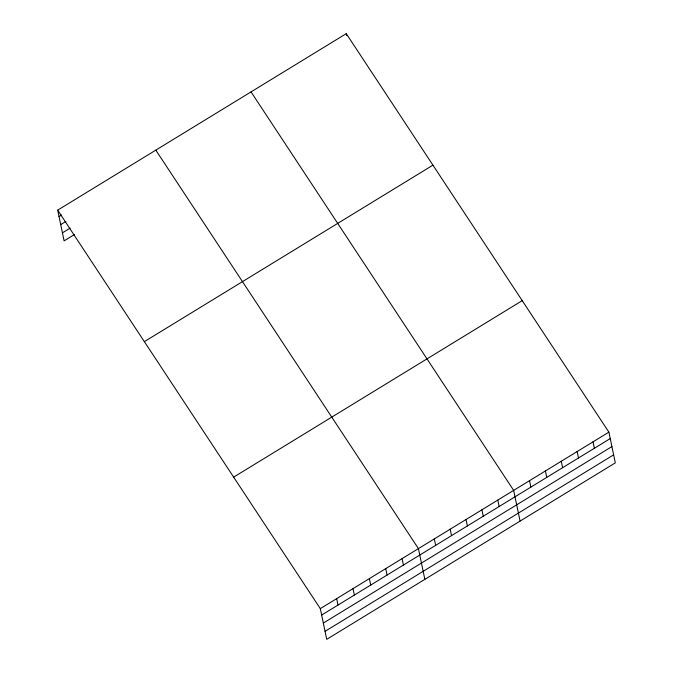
<?xml version="1.0" encoding="UTF-8"?>
<svg xmlns="http://www.w3.org/2000/svg" width="673" height="673" viewBox="0 0 673 673"><rect width="100%" height="100%" fill="white"/><g stroke="black" fill="none" stroke-linecap="round" stroke-linejoin="round"><path stroke-width="1.01" d="M57.693 210.144L346.267 33.65L608.888 432.142L615.307 462.856L326.733 639.35L320.314 608.628L57.693 210.144L64.112 240.858L74.434 234.549M59.039 216.58L61.622 214.998M60.713 224.589L65.87 221.434M62.438 232.85L70.177 228.113M144.358 341.64L432.932 165.154M233.649 477.132L522.223 300.638M320.314 608.628L608.888 432.142M321.66 615.063L610.234 438.577M323.334 623.08L611.908 446.586M325.059 631.333L613.633 454.847M251.037 91.89L513.659 490.381L520.078 521.104M155.808 150.138L418.429 548.621L424.848 579.344M593.022 441.85L594.368 448.285M577.148 451.549L578.494 457.985M561.274 461.257L562.62 467.693M545.408 470.965L546.754 477.401M529.533 480.673L530.879 487.109M497.793 500.089L499.139 506.525M481.918 509.798L483.264 516.233M466.044 519.506L467.39 525.941M450.178 529.214L451.524 535.649M346.267 33.65L346.645 35.492M434.304 538.913L435.65 545.349M402.084 558.624L403.421 565.059M385.73 568.626L387.076 575.062M369.376 578.629L370.722 585.064M353.022 588.631L354.368 595.067M336.668 598.634L338.014 605.069"/></g></svg>
